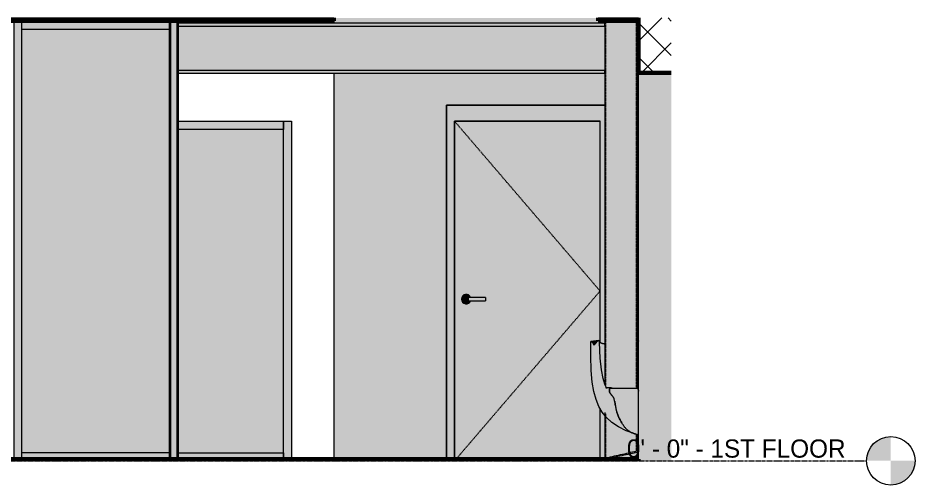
# Model space of a CAD drawing. Header units: inches. Extents: x -3510 to 2128, y -38 to 218.
# Drawn here: x 1906.1 to 2128.1, y -6 to 109.6 of the extents above; entities that cross this region are included whole.
import ezdxf

# ---------------------------------------------------------------- set-up
doc = ezdxf.new("R2010")
doc.units = ezdxf.units.IN
doc.header["$MEASUREMENT"] = 0
for name, pattern in [('Dash 1_16_', [0.125, 0.0625, -0.0625]), ('Grid Line 1_2_', [0.875, 0.5, -0.125, 0.125, -0.125]), ('Hidden 1_8_', [0.1875, 0.125, -0.0625])]:
    doc.linetypes.add(name, pattern=pattern)
for name, color, linetype, lineweight in [('0-2', 7, 'Continuous', 18), ('0-4', 10, 'Continuous', 5), ('A-CLNG-1', 251, 'Continuous', 5), ('A-CLNG-2', 250, 'Continuous', 60), ('A-CLNG-3', 7, 'Continuous', 18), ('A-CLNG-PATT-1', 50, 'Continuous', 9), ('A-DOOR', 31, 'Continuous', 18), ('A-DOOR-6', 31, 'Dash 1_16_', 9), ('A-DOOR-7', 31, 'Continuous', 9), ('A-DOOR-FRAM', 31, 'Continuous', 9), ('A-DOOR-FRAM-4', 31, 'Continuous', 18), ('A-FLOR-4', 250, 'Continuous', 60), ('A-FLOR-LEVL', 51, 'Continuous', 9), ('A-FLOR-LEVL-1', 51, 'Grid Line 1_2_', 9), ('A-FLOR-MCUT-1', 7, 'Continuous', 18), ('A-FLOR-PATT-2', 253, 'Continuous', 9), ('A-FLOR-PATT-3', 50, 'Continuous', 9), ('A-GLAZ-CURT', 52, 'Continuous', 9), ('A-GLAZ-CURT-1', 50, 'Continuous', 9), ('A-GLAZ-CWMG', 51, 'Continuous', 9), ('A-GLAZ-CWMG-1', 57, 'Continuous', 9), ('A-GLAZ-CWMG-2', 50, 'Continuous', 9), ('A-WALL-2', 7, 'Continuous', 18), ('A-WALL-PATT-3', 252, 'Continuous', 9), ('I-FURN', 30, 'Continuous', 9), ('I-WALL', 2, 'Continuous', 18), ('S-BEAM-3', 50, 'Continuous', 9), ('S-BEAM-5', 31, 'Continuous', 5), ('S-COLS-1', 31, 'Continuous', 5), ('S-COLS-2', 50, 'Continuous', 9), ('S-COLS-3', 50, 'Hidden 1_8_', 9), ('S-FNDN-1', 7, 'Continuous', 18), ('S-FNDN-2', 10, 'Continuous', 5), ('S-FNDN-3', 250, 'Continuous', 60)]:
    doc.layers.add(name, color=color, linetype=linetype, lineweight=lineweight)
doc.styles.add('Century Gothic', font='ufonts.com_century-gothic.ttf', dxfattribs={"height": 4.5})

# ---------------------------------------------------------------- blocks, each defined once
blk = doc.blocks.new('System Panel - Glazed-3216286-INTERIOR ELEVATION - LOBBY - WALL AT COMMUNITY ROOM')
at = {"layer": 'A-GLAZ-CURT-1'}
blk.add_hatch(color=256, dxfattribs=at).paths.add_polyline_path([(3397.82, 2), (3397.82, 82), (3371.87, 82), (3371.87, 2)], flags=0)
blk = doc.blocks.new('Rectangular Mullion - 2_ x 4_ rectangular-3216287-INTERIOR ELEVATION - LOBBY - WALL AT COMMUNITY ROOM')
at = {"layer": 'A-GLAZ-CWMG-1'}
blk.add_hatch(color=256, dxfattribs=at).paths.add_polyline_path([(3398.66, 0.37), (3399.82, 0.37), (3399.82, 84), (3397.82, 84), (3397.82, 0.37)], flags=0)
at = {"layer": 'A-GLAZ-CWMG-2'}
blk.add_line((3397.82, 0.37), (3397.82, 84), dxfattribs=at)
blk = doc.blocks.new('Rectangular Mullion - 2_ x 4_ rectangular-2351883-INTERIOR ELEVATION - LOBBY - WALL AT COMMUNITY ROOM')
at = {"layer": 'A-GLAZ-CWMG-1'}
blk.add_hatch(color=256, dxfattribs=at).paths.add_polyline_path([(3371.87, 82), (3397.82, 82), (3397.82, 84), (3371.87, 84)], flags=0)
at = {"layer": 'A-GLAZ-CWMG-2'}
for p, q in [((3397.82, 84), (3397.82, 82)), ((3397.82, 82), (3371.87, 82))]:
    blk.add_line(p, q, dxfattribs=at)
blk = doc.blocks.new('Rectangular Mullion - 2_ x 4_ rectangular-2351885-INTERIOR ELEVATION - LOBBY - WALL AT COMMUNITY ROOM')
at = {"layer": 'A-GLAZ-CWMG-1'}
blk.add_hatch(color=256, dxfattribs=at).paths.add_polyline_path([(3397.82, 0.37), (3397.82, 2), (3371.87, 2), (3371.87, 0.37)], flags=0)
at = {"layer": 'A-GLAZ-CWMG-2'}
for p, q in [((3371.87, 2), (3397.82, 2)), ((3397.82, 2), (3397.82, 0.37))]:
    blk.add_line(p, q, dxfattribs=at)
blk = doc.blocks.new('CTR - 1st Phase - Shell_rvt-5-INTERIOR ELEVATION - LOBBY - WALL AT COMMUNITY ROOM')
at = {"layer": 'A-CLNG-1'}
h = blk.add_hatch(color=256, dxfattribs=at)
h.paths.add_polyline_path([(3484.34, 109.5), (3485.7, 109.5), (3485.7, 109.56), (3475.7, 109.56), (3475.7, 109.5), (3480.05, 109.5)], flags=0)
h.paths.add_polyline_path([(3229.77, 109.5), (3410.3, 109.5), (3410.3, 109.56), (3192.06, 109.56), (3192.06, 109.5)], flags=0)
at = {"layer": 'A-CLNG-PATT-1'}
h = blk.add_hatch(dxfattribs=at)
h.set_pattern_fill('FP_33', color=256, style=0, pattern_type=2)
h.set_pattern_definition([(0, (555.849, 0), (15.36, 3.84), [0.634, -10.886, 0.634, -10.886, -61.44]), (0, (555.849, 0), (15.36, 3.84), [-23.04, 0.634, -22.406, 0.634, -10.886, -26.88]), (0, (555.849, 0), (15.36, 3.84), [-57.6, 0.634, -7.046, 0.634, -18.566]), (120, (561.609, 1.92), (-11.0055376, 11.38215), [0.634, -10.886, 0.634, -10.886, -61.44]), (120, (561.609, 1.92), (-11.0055376, 11.38215), [-23.04, 0.634, -22.406, 0.634, -10.886, -26.88]), (120, (561.609, 1.92), (-11.0055376, 11.38215), [-57.6, 0.634, -7.046, 0.634, -18.566]), (240, (563.529, 9.6), (-4.3544624, -15.22215), [0.634, -10.886, 0.634, -10.886, -61.44]), (240, (563.529, 9.6), (-4.3544624, -15.22215), [-23.04, 0.634, -22.406, 0.634, -10.886, -26.88]), (240, (563.529, 9.6), (-4.3544624, -15.22215), [-57.6, 0.634, -7.046, 0.634, -18.566])])
h.paths.add_polyline_path([(3399.48, 108.87), (3410.3, 108.87), (3410.3, 109.5), (3192.06, 109.5), (3192.06, 108.87), (3398.55, 108.87)], flags=0)
h.paths.add_polyline_path([(3484.98, 108.87), (3485.7, 108.87), (3485.7, 109.5), (3475.7, 109.5), (3475.7, 108.87), (3484.34, 108.87)], flags=0)
at = {"layer": 'A-FLOR-PATT-2'}
h = blk.add_hatch(dxfattribs=at)
h.set_pattern_fill('FP_31', color=256, style=0, pattern_type=2)
h.set_pattern_definition([(0, (555.849, 0), (7.68, 1.92), [0.634, -5.126, 0.634, -5.126, -30.72]), (0, (555.849, 0), (7.68, 1.92), [-11.52, 0.634, -10.886, 0.634, -5.126, -13.44]), (0, (555.849, 0), (7.68, 1.92), [-28.8, 0.634, -3.206, 0.634, -8.966]), (120, (558.729, 0.96), (-5.5027688, 5.6910751), [0.634, -5.126, 0.634, -5.126, -30.72]), (120, (558.729, 0.96), (-5.5027688, 5.6910751), [-11.52, 0.634, -10.886, 0.634, -5.126, -13.44]), (120, (558.729, 0.96), (-5.5027688, 5.6910751), [-28.8, 0.634, -3.206, 0.634, -8.966]), (240, (559.689, 4.8), (-2.1772312, -7.6110751), [0.634, -5.126, 0.634, -5.126, -30.72]), (240, (559.689, 4.8), (-2.1772312, -7.6110751), [-11.52, 0.634, -10.886, 0.634, -5.126, -13.44]), (240, (559.689, 4.8), (-2.1772312, -7.6110751), [-28.8, 0.634, -3.206, 0.634, -8.966])])
h.paths.add_polyline_path([(3474.91, -0.04), (3485.7, -0.04), (3485.7, 0), (3192.06, 0), (3192.06, -0.04), (3456.05, -0.04)], flags=0)
at = {"layer": 'A-FLOR-PATT-3'}
h = blk.add_hatch(dxfattribs=at)
h.set_pattern_fill('FP_32', color=256, style=0, pattern_type=2)
h.set_pattern_definition([(135, (555.849, 0), (-2.1213203, -2.1213203), [])])
h.paths.add_polyline_path([(3292.72, 0), (3485.7, 0), (3485.7, 0.37), (3192.06, 0.37), (3192.06, 0), (3267.49, 0)], flags=0)
at = {"layer": 'A-CLNG-2'}
for p, q in [((3192.06, 108.87), (3410.3, 108.87)), ((3410.3, 108.87), (3410.3, 109.56)), ((3475.7, 109.56), (3475.7, 108.87)), ((3475.7, 108.87), (3485.7, 108.87)), ((3485.7, 108.87), (3485.7, 109.56))]:
    blk.add_line(p, q, dxfattribs=at)
at = {"layer": 'A-CLNG-3'}
for p, q in [((3410.3, 109.5), (3192.06, 109.5)), ((3485.7, 109.5), (3475.7, 109.5))]:
    blk.add_line(p, q, dxfattribs=at)
at = {"layer": 'A-FLOR-4'}
for p, q in [((3485.7, 0.37), (3192.06, 0.37)), ((3485.7, -0.04), (3485.7, 0.37))]:
    blk.add_line(p, q, dxfattribs=at)
at = {"layer": 'A-FLOR-MCUT-1'}
blk.add_line((3485.7, 0), (3192.06, 0), dxfattribs=at)
at = {"layer": 'A-WALL-2'}
for p, q in [((3410.3, 108.87), (3410.3, 108.37)), ((3410.3, 95.87), (3410.3, 0.37)), ((3371.87, 84), (3399.82, 84)), ((3399.82, 84), (3399.82, 0.37))]:
    blk.add_line(p, q, dxfattribs=at)
at = {"layer": '0-2'}
for name in ['Rectangular Mullion - 2_ x 4_ rectangular-2351883-INTERIOR ELEVATION - LOBBY - WALL AT COMMUNITY ROOM', 'Rectangular Mullion - 2_ x 4_ rectangular-3216287-INTERIOR ELEVATION - LOBBY - WALL AT COMMUNITY ROOM', 'System Panel - Glazed-3216286-INTERIOR ELEVATION - LOBBY - WALL AT COMMUNITY ROOM', 'Rectangular Mullion - 2_ x 4_ rectangular-2351885-INTERIOR ELEVATION - LOBBY - WALL AT COMMUNITY ROOM']:
    blk.add_blockref(name, (0, 0), dxfattribs=at)
blk = doc.blocks.new('HSS-Hollow Structural Section-Column - HSS8X8X3_16-2280319-INTERIOR ELEVATION - LOBBY - WALL AT COMMUNITY ROOM')
at = {"layer": 'S-COLS-3'}
for p, q in [((3477.5, 108.87), (3477.5, 18.6)), ((3485.15, 17.95), (3485.15, 108.87)), ((3477.5, 11.65), (3477.5, 0.61)), ((3485.15, 2.36), (3485.15, 6.54)), ((3485.15, 0.37), (3485.15, 0.97))]:
    blk.add_line(p, q, dxfattribs=at)
blk = doc.blocks.new('CTR - 1st Phase - Structure_rvt-5-INTERIOR ELEVATION - LOBBY - WALL AT COMMUNITY ROOM')
at = {"layer": 'A-WALL-PATT-3'}
h = blk.add_hatch(dxfattribs=at)
h.set_pattern_fill('FP_34', color=256, style=0, pattern_type=2)
h.set_pattern_definition([(45, (555.849, 0), (-4.242641, 4.242641), []), (135, (555.849, 0), (-4.242641, -4.242641), [])])
h.paths.add_polyline_path([(3493.77, 96), (3493.77, 109.56), (3485.7, 109.56), (3485.7, 96)], flags=0)
at = {"layer": 'S-BEAM-5'}
for points in [[(3400.15, 107.56), (3477.32, 107.56), (3477.32, 108.37), (3371.87, 108.37), (3371.87, 107.56), (3399.48, 107.56)], [(3400.17, 106.69), (3477.32, 106.69), (3477.32, 107.56), (3371.87, 107.56), (3371.87, 106.69), (3400.14, 106.69)], [(3418.34, 97.56), (3477.32, 97.56), (3477.32, 106.69), (3371.87, 106.69), (3371.87, 97.56), (3399.48, 97.56)], [(3409.92, 96.68), (3477.32, 96.68), (3477.32, 97.56), (3371.87, 97.56), (3371.87, 96.68), (3400.17, 96.68)], [(3474.91, 95.87), (3477.32, 95.87), (3477.32, 96.68), (3371.87, 96.68), (3371.87, 95.87), (3456.05, 95.87)]]:
    blk.add_hatch(color=256, dxfattribs=at).paths.add_polyline_path(points, flags=0)
at = {"layer": 'S-COLS-1'}
h = blk.add_hatch(color=256, dxfattribs=at)
h.paths.add_polyline_path([(3477.35, 0.5), (3477.35, 0.52), (3477.34, 0.5)], flags=0)
h.paths.add_polyline_path([(3477.37, 0.48), (3477.37, 0.5), (3477.37, 0.48)], flags=0)
h.paths.add_polyline_path([(3477.32, 0.57), (3477.67, 0.65), (3477.65, 11.4), (3477.48, 11.65), (3477.37, 11.78), (3477.32, 11.78), (3477.32, 0.81)], flags=0)
h.paths.add_polyline_path([(3477.53, 18.07), (3477.41, 18.09), (3477.51, 18.08)], flags=0)
h.paths.add_polyline_path([(3477.67, 18.24), (3477.67, 108.87), (3477.32, 108.87), (3477.34, 18.93), (3477.44, 18.68), (3477.66, 18.25)], flags=0)
h = blk.add_hatch(color=256, dxfattribs=at)
h.paths.add_polyline_path([(3482.45, 0.37), (3484.98, 0.37), (3484.98, 0.94), (3481.85, 0.37), (3482.42, 0.37)], flags=0)
h.paths.add_polyline_path([(3477.72, 0.48), (3477.81, 0.5), (3477.78, 0.5)], flags=0)
h.paths.add_polyline_path([(3477.93, 0.48), (3477.96, 0.53), (3477.78, 0.51), (3477.86, 0.51), (3477.93, 0.5)], flags=0)
h.paths.add_polyline_path([(3477.67, 0.65), (3484.98, 2.31), (3484.98, 6.59), (3483.89, 6.95), (3483.07, 7.25), (3481.87, 7.77), (3480.95, 8.28), (3480.24, 8.71), (3479.68, 9.14), (3479.12, 9.63), (3478.79, 9.97), (3478.29, 10.55), (3477.67, 11.35), (3477.67, 0.81)], flags=0)
h.paths.add_polyline_path([(3484.98, 17.96), (3484.98, 108.87), (3477.67, 108.87), (3477.69, 18.2), (3477.8, 18.05), (3478.82, 18.05), (3479.2, 17.99), (3481.48, 17.98), (3484.57, 17.96)], flags=0)
h = blk.add_hatch(color=256, dxfattribs=at)
h.paths.add_polyline_path([(3485.32, 0.37), (3485.32, 0.37), (3485.32, 1), (3484.98, 0.94), (3484.98, 0.37), (3485.28, 0.37)], flags=0)
h.paths.add_polyline_path([(3484.98, 2.3), (3485.32, 2.39), (3485.32, 6.5), (3484.98, 6.58), (3484.98, 2.31)], flags=0)
h.paths.add_polyline_path([(3485.32, 17.95), (3485.32, 108.87), (3484.98, 108.87), (3484.98, 17.96), (3485.32, 17.95)], flags=0)
at = {"layer": 'S-FNDN-2'}
blk.add_hatch(color=256, dxfattribs=at).paths.add_polyline_path([(3485.7, -0.04), (3493.77, -0.04), (3493.77, 96), (3485.7, 96), (3485.7, 0)], flags=0)
at = {"layer": 'S-BEAM-3'}
for p, q in [((3371.87, 108.37), (3477.32, 108.37)), ((3371.87, 107.56), (3477.32, 107.56)), ((3477.32, 107.56), (3477.32, 108.37)), ((3371.87, 96.68), (3477.32, 96.68)), ((3371.87, 95.87), (3477.32, 95.87)), ((3477.32, 95.87), (3477.32, 96.68))]:
    blk.add_line(p, q, dxfattribs=at)
at = {"layer": 'S-COLS-2'}
for p, q in [((3477.32, 108.87), (3477.32, 108.37)), ((3485.32, 17.95), (3485.32, 108.87)), ((3477.32, 107.56), (3477.32, 96.68)), ((3477.32, 95.86), (3477.32, 18.88)), ((3477.32, 11.92), (3477.32, 0.57)), ((3485.32, 2.38), (3485.32, 6.5)), ((3477.32, 0.53), (3477.32, 0.5)), ((3485.32, 0.37), (3485.32, 1))]:
    blk.add_line(p, q, dxfattribs=at)
at = {"layer": 'S-FNDN-1'}
blk.add_line((3485.7, 0.37), (3485.7, 96), dxfattribs=at)
at = {"layer": 'S-FNDN-3'}
for p, q in [((3485.7, 109.56), (3485.7, 96)), ((3485.7, 96), (3493.77, 96))]:
    blk.add_line(p, q, dxfattribs=at)
at = {"layer": '0-2'}
blk.add_blockref('HSS-Hollow Structural Section-Column - HSS8X8X3_16-2280319-INTERIOR ELEVATION - LOBBY - WALL AT COMMUNITY ROOM', (0, 0), dxfattribs=at)
blk = doc.blocks.new('Seating-Lounge_Chair-Teknion-BBMC_Metropolitan-R2013 - Lounge Chair-1793153-INTERIOR ELEVATION - LOBBY - WALL AT COMMUNITY ROOM')
at = {"layer": 'I-FURN'}
h = blk.add_hatch(color=256, dxfattribs=at)
h.paths.add_polyline_path([(3484.67, 6.69), (3484.01, 6.95), (3483.48, 7.24), (3483.16, 7.46), (3483.07, 7.52), (3482.62, 7.92), (3482.5, 8.05), (3482.12, 8.52), (3481.76, 9.05), (3481.11, 10.17), (3480.71, 10.96), (3480.42, 11.68), (3480.27, 12.15), (3480.15, 12.6), (3480.06, 13.04), (3479.94, 13.76), (3479.79, 14.68), (3479.63, 15.33), (3479.54, 15.59), (3479.3, 15.95), (3478.93, 16.38), (3478.78, 16.54), (3478.57, 16.88), (3478.48, 17.38), (3478.57, 17.83), (3478.79, 18.05), (3477.8, 18.06), (3477.63, 18.31), (3477.35, 18.89), (3477.32, 18.98), (3477.32, 28.94), (3476.74, 29.07), (3476.34, 29.21), (3476.1, 29.35), (3476.04, 29.52), (3476.02, 29.74), (3475.98, 29.78), (3475.82, 29.77), (3475.71, 29.73), (3475.53, 29.6), (3475.25, 29.28), (3474.91, 28.87), (3474.64, 28.72), (3474.49, 28.88), (3474.31, 29.34), (3474.15, 29.44), (3473.9, 29.53), (3473.87, 25.95), (3473.92, 23.79), (3473.99, 22.22), (3474.06, 21.32), (3474.2, 19.85), (3474.35, 18.7), (3474.52, 17.75), (3474.79, 16.5), (3474.98, 15.86), (3475.38, 14.63), (3475.62, 14.05), (3475.98, 13.27), (3476.31, 12.67), (3476.68, 12.07), (3477.18, 11.39), (3477.32, 11.23), (3477.33, 11.78), (3477.37, 11.78), (3477.54, 11.57), (3477.86, 11.13), (3478.7, 10.07), (3478.89, 9.86), (3479.12, 9.63), (3479.5, 9.29), (3480.12, 8.8), (3480.54, 8.52), (3481.58, 7.92), (3482.25, 7.59), (3483.16, 7.21), (3484.34, 6.8)], flags=0)
h.paths.add_polyline_path([(3475.89, 18), (3475.76, 18.34), (3475.89, 18.01)], flags=0)
for points in [[(3474.65, 28.71), (3474.92, 28.88), (3475.53, 29.6), (3475.72, 29.73), (3475.79, 29.78), (3473.93, 29.52), (3474.21, 29.41), (3474.31, 29.34), (3474.4, 29.16), (3474.5, 28.85), (3474.64, 28.72)], [(3485.32, 29.57), (3485.7, 29.64), (3485.7, 29.67), (3485.32, 29.62), (3485.32, 29.59)], [(3485.7, 17.95), (3485.7, 29.64), (3485.32, 29.57), (3485.32, 17.95), (3485.59, 17.95)], [(3485.7, 6.41), (3485.68, 17.29), (3485.56, 17.6), (3485.6, 17.84), (3485.7, 17.91), (3485.7, 17.95), (3481.62, 17.98), (3478.82, 17.98), (3478.55, 17.81), (3478.5, 17.35), (3478.57, 16.88), (3478.84, 16.48), (3479.33, 15.91), (3479.54, 15.59), (3479.71, 15.03), (3479.82, 14.51), (3480.15, 12.6), (3480.33, 11.94), (3480.38, 11.8), (3480.71, 10.96), (3481.11, 10.17), (3481.62, 9.29), (3481.99, 8.7), (3482.24, 8.36), (3482.5, 8.05), (3482.78, 7.77), (3483.22, 7.41), (3483.38, 7.3), (3483.69, 7.12), (3484.33, 6.82), (3484.67, 6.69), (3485.35, 6.49), (3485.68, 6.42)], [(3485.7, 17.24), (3485.7, 17.91), (3485.58, 17.81), (3485.57, 17.57), (3485.68, 17.29)], [(3477.13, 0.53), (3477.96, 0.53), (3485.7, 2.23), (3485.7, 2.46), (3482.07, 1.65), (3477.27, 0.56)], [(3477.94, 0.37), (3481.85, 0.37), (3485.7, 1.07), (3485.7, 2.23), (3477.96, 0.53), (3477.93, 0.48), (3477.93, 0.37)], [(3477.92, 0.37), (3477.93, 0.37), (3477.92, 0.48), (3477.1, 0.48), (3477.1, 0.37), (3477.86, 0.37)], [(3477.32, 0.5), (3477.32, 0.53), (3477.27, 0.51), (3477.27, 0.51)]]:
    blk.add_hatch(color=256, dxfattribs=at).paths.add_polyline_path(points, flags=0)
h = blk.add_hatch(color=256, dxfattribs=at)
h.paths.add_polyline_path([(3482.5, 8.05), (3482.11, 8.53), (3482.24, 8.36)], flags=0)
h.paths.add_polyline_path([(3483.07, 7.52), (3482.78, 7.77), (3482.78, 7.76), (3483.06, 7.53)], flags=0)
h.paths.add_polyline_path([(3480.38, 11.8), (3480.22, 12.33), (3480.33, 11.94)], flags=0)
h.paths.add_polyline_path([(3479.07, 16.23), (3478.79, 16.54), (3478.83, 16.48), (3479.06, 16.24)], flags=0)
h.paths.add_polyline_path([(3478.57, 16.88), (3478.49, 17.39), (3478.49, 17.27), (3478.53, 17.08)], flags=0)
h.paths.add_polyline_path([(3478.55, 17.81), (3478.82, 17.98), (3479.16, 17.99), (3478.79, 18.04), (3478.57, 17.83)], flags=0)
h = blk.add_hatch(color=256, dxfattribs=at)
h.paths.add_polyline_path([(3477.93, 0.48), (3477.93, 0.5), (3477.92, 0.51), (3477.8, 0.5), (3477.81, 0.48), (3477.92, 0.48)], flags=0)
h.paths.add_polyline_path([(3477.32, 0.48), (3477.78, 0.5), (3477.76, 0.51), (3477.67, 0.52), (3477.25, 0.51), (3477.22, 0.52), (3477.12, 0.49), (3477.27, 0.48)], flags=0)
h.paths.add_polyline_path([(3477.37, 0.48), (3477.37, 0.5), (3477.43, 0.5)], flags=0)
for p, q in [((3475.89, 29.79), (3473.9, 29.53)), ((3485.7, 29.69), (3485.32, 29.64)), ((3479.03, 18), (3485.7, 17.95)), ((3477.1, 0.48), (3477.1, 0.37)), ((3477.93, 0.37), (3477.93, 0.48))]:
    blk.add_line(p, q, dxfattribs=at)
at = {"layer": 'I-FURN', "flags": 128}
for points in [[(3485, 6.58), (3482.65, 7.41), (3480.7, 8.38), (3479.09, 9.47), (3477.78, 10.67), (3476.72, 12), (3475.87, 13.47), (3475.18, 15.16), (3474.64, 17.15), (3474.24, 19.46), (3473.98, 22.31), (3473.87, 25.97), (3473.89, 29.52)], [(3477.94, 17.9), (3477.88, 17.95), (3477.78, 18.07), (3477.57, 18.42), (3477.34, 18.93), (3476.91, 20.37), (3476.52, 22.48), (3476.23, 25.38), (3476.04, 29.29), (3476.04, 29.68)], [(3478.88, 18.06), (3477.88, 18.06), (3477.63, 18.07), (3477.53, 18.08)]]:
    blk.add_lwpolyline(points, dxfattribs=at)
at = {"layer": 'I-FURN'}
for points, knots in [([(3473.9, 29.53), (3473.9, 29.53), (3473.91, 29.53), (3473.95, 29.51), (3473.99, 29.5), (3474.02, 29.49), (3474.04, 29.48), (3474.07, 29.47), (3474.1, 29.46), (3474.12, 29.45), (3474.15, 29.44), (3474.18, 29.43), (3474.2, 29.41), (3474.22, 29.4), (3474.24, 29.39), (3474.26, 29.38), (3474.29, 29.36), (3474.31, 29.34), (3474.33, 29.31), (3474.35, 29.28), (3474.36, 29.25), (3474.38, 29.22), (3474.39, 29.18), (3474.4, 29.14), (3474.41, 29.1), (3474.42, 29.07), (3474.42, 29.06), (3474.43, 29.05), (3474.43, 29.04), (3474.43, 29.02), (3474.44, 28.99), (3474.45, 28.96), (3474.46, 28.92), (3474.47, 28.9), (3474.48, 28.88), (3474.49, 28.86), (3474.49, 28.86), (3474.5, 28.85), (3474.5, 28.85), (3474.5, 28.84), (3474.51, 28.82), (3474.53, 28.8), (3474.54, 28.78), (3474.57, 28.75), (3474.6, 28.72), (3474.64, 28.71), (3474.67, 28.71), (3474.69, 28.72), (3474.72, 28.73), (3474.78, 28.77), (3474.84, 28.81), (3474.88, 28.85), (3474.91, 28.87), (3474.92, 28.88), (3474.94, 28.9), (3474.96, 28.92), (3474.99, 28.96), (3475.04, 29.02), (3475.09, 29.08), (3475.12, 29.12), (3475.14, 29.14), (3475.16, 29.16), (3475.17, 29.18), (3475.19, 29.2), (3475.22, 29.24), (3475.26, 29.29), (3475.3, 29.34), (3475.33, 29.38), (3475.35, 29.41), (3475.38, 29.44), (3475.41, 29.47), (3475.44, 29.51), (3475.48, 29.56), (3475.53, 29.6), (3475.57, 29.64), (3475.62, 29.67), (3475.66, 29.7), (3475.71, 29.73), (3475.75, 29.75), (3475.79, 29.77), (3475.83, 29.78), (3475.87, 29.79), (3475.9, 29.79), (3475.94, 29.79), (3476, 29.78), (3476.03, 29.75), (3476.03, 29.73)], [0.1052632, 0.1052632, 0.1052632, 0.1052632, 0.1578947, 0.1842105, 0.2105263, 0.2236842, 0.2368421, 0.25, 0.2631579, 0.2763158, 0.2894737, 0.3026316, 0.3157895, 0.3223684, 0.3289474, 0.3421053, 0.3552632, 0.3684211, 0.3815789, 0.3947368, 0.4078947, 0.4210526, 0.4342105, 0.4473684, 0.4605263, 0.4671053, 0.4703947, 0.4736842, 0.4769737, 0.4802632, 0.4868421, 0.5, 0.5065789, 0.5131579, 0.5197368, 0.5230263, 0.5246711, 0.5263158, 0.5279605, 0.5296053, 0.5328947, 0.5394737, 0.5460526, 0.5526316, 0.5657895, 0.5789474, 0.5822368, 0.5855263, 0.5921053, 0.6052632, 0.6184211, 0.625, 0.6282895, 0.6315789, 0.6348684, 0.6381579, 0.6447368, 0.6578947, 0.6710526, 0.6776316, 0.6809211, 0.6842105, 0.6875, 0.6907895, 0.6973684, 0.7105263, 0.7236842, 0.7302632, 0.7368421, 0.7434211, 0.75, 0.7631579, 0.7763158, 0.7894737, 0.8026316, 0.8157895, 0.8289474, 0.8421053, 0.8552632, 0.8684211, 0.8815789, 0.8947368, 0.9078947, 0.9210526, 0.9473684, 1, 1, 1, 1]), ([(3476.1, 29.35), (3476.14, 29.31), (3476.2, 29.27), (3476.32, 29.21), (3476.42, 29.17), (3476.53, 29.12), (3476.65, 29.09), (3476.79, 29.05), (3476.92, 29.02), (3477.07, 28.98), (3477.2, 28.96), (3477.28, 28.94), (3477.32, 28.94)], [0.1428571, 0.1428571, 0.1428571, 0.1428571, 0.2142857, 0.25, 0.2857143, 0.3214286, 0.3571429, 0.3928571, 0.4285714, 0.4642857, 0.5, 0.5231917, 0.5231917, 0.5231917, 0.5231917]), ([(3485.7, 29.64), (3485.68, 29.64), (3485.56, 29.62), (3485.43, 29.59), (3485.32, 29.57)], [-0.5517313, -0.5517313, -0.5517313, -0.5517313, -0.5, -0.1180038, -0.1180038, -0.1180038, -0.1180038]), ([(3479.96, 13.64), (3479.95, 13.68), (3479.94, 13.77), (3479.92, 13.93), (3479.89, 14.15), (3479.86, 14.36), (3479.83, 14.5), (3479.81, 14.59), (3479.8, 14.65), (3479.79, 14.71), (3479.77, 14.79), (3479.74, 14.94), (3479.69, 15.14), (3479.62, 15.38), (3479.55, 15.56), (3479.49, 15.69), (3479.42, 15.8), (3479.34, 15.9), (3479.25, 16), (3479.19, 16.08), (3479.14, 16.14), (3479.1, 16.18), (3479.08, 16.21), (3479.07, 16.23), (3479.06, 16.24), (3479.05, 16.25), (3479.03, 16.28), (3479, 16.31), (3478.97, 16.35), (3478.92, 16.4), (3478.86, 16.46), (3478.76, 16.56), (3478.68, 16.67), (3478.61, 16.77), (3478.59, 16.83), (3478.57, 16.87), (3478.56, 16.91), (3478.55, 16.94), (3478.53, 17.01), (3478.52, 17.11), (3478.5, 17.24), (3478.49, 17.42), (3478.49, 17.59), (3478.52, 17.72), (3478.54, 17.78), (3478.56, 17.83), (3478.6, 17.88), (3478.66, 17.92), (3478.74, 17.96), (3478.82, 17.98), (3478.91, 17.99), (3479, 18), (3479.07, 18), (3479.13, 17.99), (3479.16, 17.99), (3479.17, 17.99)], [0.4146341, 0.4146341, 0.4146341, 0.4146341, 0.4176829, 0.4207317, 0.4268293, 0.4329268, 0.4359756, 0.4375, 0.4390244, 0.4405488, 0.4420732, 0.445122, 0.4512195, 0.4573171, 0.4634146, 0.4664634, 0.4695122, 0.4756098, 0.4786585, 0.4817073, 0.4847561, 0.4862805, 0.4870427, 0.4878049, 0.488186, 0.4885671, 0.4893293, 0.4908537, 0.492378, 0.4939024, 0.4969512, 0.5, 0.5060976, 0.5091463, 0.5106707, 0.5121951, 0.5129573, 0.5137195, 0.5152439, 0.5182927, 0.5213415, 0.5243902, 0.5304878, 0.5335366, 0.535061, 0.5365854, 0.5396341, 0.5426829, 0.5457317, 0.5487805, 0.5518293, 0.554878, 0.5579268, 0.5594512, 0.5609756, 0.5609756, 0.5609756, 0.5609756]), ([(3479.17, 17.99), (3479.16, 17.99), (3479.15, 17.99), (3479.12, 17.99), (3479.07, 18), (3479, 18), (3478.91, 17.99), (3478.82, 17.98), (3478.74, 17.96), (3478.66, 17.92), (3478.6, 17.88), (3478.56, 17.83), (3478.54, 17.78), (3478.52, 17.72), (3478.49, 17.59), (3478.49, 17.42), (3478.5, 17.24), (3478.52, 17.11), (3478.53, 17.01), (3478.55, 16.94), (3478.56, 16.91), (3478.57, 16.87), (3478.59, 16.83), (3478.61, 16.77), (3478.68, 16.67), (3478.76, 16.56), (3478.86, 16.46), (3478.93, 16.39), (3478.99, 16.32), (3479.03, 16.28), (3479.05, 16.25), (3479.06, 16.24), (3479.07, 16.23), (3479.07, 16.22)], [0.43902439, 0.43902439, 0.43902439, 0.43902439, 0.43978659, 0.44054878, 0.44207317, 0.44512195, 0.44817073, 0.45121951, 0.45426829, 0.45731707, 0.46036585, 0.46341463, 0.46493902, 0.46646341, 0.4695122, 0.47560976, 0.47865854, 0.48170732, 0.4847561, 0.48628049, 0.48704268, 0.48780488, 0.48932927, 0.49085366, 0.49390244, 0.5, 0.50304878, 0.50609756, 0.50914634, 0.51067073, 0.51143293, 0.51219512, 0.51240796, 0.51240796, 0.51240796, 0.51240796]), ([(3485.7, 17.92), (3485.68, 17.91), (3485.65, 17.9), (3485.61, 17.87), (3485.58, 17.83), (3485.56, 17.78), (3485.55, 17.72), (3485.55, 17.67), (3485.55, 17.64), (3485.56, 17.62), (3485.56, 17.6), (3485.56, 17.59), (3485.56, 17.57), (3485.57, 17.54), (3485.59, 17.49), (3485.61, 17.45), (3485.62, 17.42), (3485.63, 17.4), (3485.63, 17.39), (3485.64, 17.37), (3485.65, 17.36), (3485.66, 17.34), (3485.67, 17.31), (3485.68, 17.28), (3485.69, 17.26), (3485.7, 17.25)], [0.125, 0.125, 0.125, 0.125, 0.15, 0.175, 0.2, 0.225, 0.25, 0.275, 0.2875, 0.29375, 0.3, 0.30625, 0.3125, 0.325, 0.35, 0.375, 0.3875, 0.39375, 0.4, 0.40625, 0.4125, 0.425, 0.4375, 0.45, 0.470004, 0.470004, 0.470004, 0.470004]), ([(3479.8, 14.65), (3479.81, 14.63), (3479.81, 14.59), (3479.83, 14.5), (3479.86, 14.36), (3479.89, 14.15), (3479.92, 13.93), (3479.94, 13.77), (3479.96, 13.66), (3479.97, 13.58), (3479.98, 13.5), (3480, 13.36), (3480.04, 13.17), (3480.08, 12.93), (3480.12, 12.7), (3480.18, 12.47), (3480.26, 12.17), (3480.37, 11.8), (3480.5, 11.44), (3480.62, 11.17), (3480.71, 10.96), (3480.8, 10.76), (3480.94, 10.49), (3481.11, 10.17), (3481.32, 9.79), (3481.46, 9.54), (3481.54, 9.42)], [0.5609756, 0.5609756, 0.5609756, 0.5609756, 0.5625, 0.5640244, 0.5670732, 0.5731707, 0.5792683, 0.5823171, 0.5853659, 0.5868902, 0.5884146, 0.5914634, 0.597561, 0.6036585, 0.6097561, 0.6158537, 0.6219512, 0.6341463, 0.6463415, 0.652439, 0.6585366, 0.6646341, 0.6707317, 0.6829268, 0.695122, 0.7073171, 0.7073171, 0.7073171, 0.7073171]), ([(3480.53, 11.38), (3480.48, 11.52), (3480.41, 11.7), (3480.35, 11.9), (3480.33, 11.94)], [0.35365854, 0.35365854, 0.35365854, 0.35365854, 0.36585366, 0.36971865, 0.36971865, 0.36971865, 0.36971865]), ([(3481.99, 8.7), (3481.95, 8.75), (3481.87, 8.87), (3481.72, 9.11), (3481.54, 9.42), (3481.32, 9.79), (3481.11, 10.17), (3480.97, 10.43), (3480.9, 10.56)], [0.26829268, 0.26829268, 0.26829268, 0.26829268, 0.27439024, 0.2804878, 0.29268293, 0.30487805, 0.31707317, 0.32926829, 0.32926829, 0.32926829, 0.32926829]), ([(3481.98, 8.71), (3481.98, 8.7), (3482.03, 8.64), (3482.11, 8.52), (3482.28, 8.3), (3482.49, 8.04), (3482.77, 7.76), (3483.07, 7.51), (3483.37, 7.3), (3483.69, 7.11), (3484.01, 6.95), (3484.44, 6.76), (3484.89, 6.61), (3485.34, 6.49), (3485.57, 6.44), (3485.68, 6.42)], [0.731271, 0.731271, 0.731271, 0.731271, 0.7317073, 0.7378049, 0.7439024, 0.7560976, 0.7682927, 0.7804878, 0.7926829, 0.804878, 0.8170732, 0.8292683, 0.8536585, 0.8658537, 0.8780488, 0.8780488, 0.8780488, 0.8780488]), ([(3485.7, 2.46), (3485.54, 2.43), (3484.71, 2.24), (3483.21, 1.9), (3481.18, 1.45), (3479.15, 0.99), (3477.8, 0.68), (3477.13, 0.53)], [-0.8455061, -0.8455061, -0.8455061, -0.8455061, -0.8, -0.6, -0.4, -0.2, 0, 0, 0, 0]), ([(3477.96, 0.53), (3478.65, 0.68), (3480.04, 0.99), (3482.13, 1.45), (3484.01, 1.86), (3485.2, 2.12), (3485.7, 2.23)], [-1, -1, -1, -1, -0.8, -0.6, -0.4, -0.2573532, -0.2573532, -0.2573532, -0.2573532]), ([(3477.11, 0.51), (3477.1, 0.51), (3477.1, 0.5), (3477.1, 0.49), (3477.1, 0.48)], [-0.5, -0.5, -0.5, -0.5, -0.3333333, 0, 0, 0, 0]), ([(3477.93, 0.48), (3477.93, 0.49), (3477.93, 0.5), (3477.94, 0.51), (3477.95, 0.52), (3477.95, 0.53), (3477.96, 0.53)], [-1, -1, -1, -1, -0.666667, -0.5, -0.333333, 0, 0, 0, 0]), ([(3485.7, 1.07), (3485.27, 0.99), (3484.17, 0.79), (3482.89, 0.56), (3482.04, 0.41), (3481.85, 0.37)], [-0.6623925, -0.6623925, -0.6623925, -0.6623925, -0.5, -0.25, -0.1779587, -0.1779587, -0.1779587, -0.1779587])]:
    blk.add_open_spline(points, degree=3, knots=knots, dxfattribs=at)
for points in [[(3476.03, 29.73), (3476.03, 29.7), (3476.03, 29.66), (3476.03, 29.63)], [(3480.12, 12.7), (3480.12, 12.73), (3480.11, 12.77), (3480.1, 12.8)], [(3480.9, 10.56), (3480.87, 10.63), (3480.8, 10.76), (3480.71, 10.96), (3480.62, 11.17), (3480.56, 11.31), (3480.53, 11.38)], [(3483.38, 7.3), (3483.27, 7.37), (3483.17, 7.44), (3483.07, 7.52)], [(3484.01, 6.95), (3483.9, 7), (3483.69, 7.11), (3483.48, 7.24), (3483.38, 7.3)], [(3485.68, 6.42), (3485.57, 6.44), (3485.34, 6.49), (3485.01, 6.58), (3484.67, 6.69), (3484.34, 6.81), (3484.12, 6.9), (3484.01, 6.95)], [(3477.13, 0.53), (3477.12, 0.53), (3477.12, 0.53), (3477.11, 0.52)], [(3477.12, 0.48), (3477.12, 0.48), (3477.12, 0.49), (3477.12, 0.49)], [(3477.14, 0.52), (3477.14, 0.53), (3477.15, 0.53), (3477.15, 0.53)], [(3485.32, 0.99), (3485.45, 1.02), (3485.57, 1.04), (3485.7, 1.06)]]:
    blk.add_open_spline(points, degree=3, dxfattribs=at)
blk = doc.blocks.new('Rectangular Mullion - 2_ x 4_ - INTERIOR-2179408-INTERIOR ELEVATION - LOBBY - WALL AT COMMUNITY ROOM')
at = {"layer": 'A-GLAZ-CWMG'}
blk.add_hatch(color=256, dxfattribs=at).paths.add_polyline_path([(3371.87, 0.37), (3371.87, 108.75), (3371.51, 108.75), (3371.51, 0.37)], flags=0)
for p, q in [((3369.87, 108.75), (3371.87, 108.75)), ((3369.87, 108.75), (3369.87, 0.37)), ((3371.87, 0.37), (3371.87, 108.75))]:
    blk.add_line(p, q, dxfattribs=at)
blk = doc.blocks.new('System Panel - SINGLE PANE - SAFETY GLAZING-2179331-INTERIOR ELEVATION - LOBBY - WALL AT COMMUNITY ROOM')
at = {"layer": 'A-GLAZ-CURT'}
blk.add_hatch(color=256, dxfattribs=at).paths.add_polyline_path([(3294.72, 2), (3331.12, 2), (3331.12, 106.75), (3294.72, 106.75), (3294.72, 54.76)], flags=0)
blk = doc.blocks.new('Rectangular Mullion - 2_ x 4_ - INTERIOR-V107-INTERIOR ELEVATION - LOBBY - WALL AT COMMUNITY ROOM')
at = {"layer": 'A-GLAZ-CWMG'}
blk.add_hatch(color=256, dxfattribs=at).paths.add_polyline_path([(3229.77, 106.75), (3254.32, 106.77), (3254.32, 108.75), (3217.92, 108.75), (3217.92, 106.75)], flags=0)
for p, q in [((3217.92, 106.75), (3217.92, 108.75)), ((3254.32, 108.75), (3217.92, 108.75)), ((3217.92, 106.75), (3254.32, 106.75)), ((3254.32, 108.75), (3254.32, 106.75))]:
    blk.add_line(p, q, dxfattribs=at)
blk = doc.blocks.new('Rectangular Mullion - 2_ x 4_ - INTERIOR-2179404-INTERIOR ELEVATION - LOBBY - WALL AT COMMUNITY ROOM')
at = {"layer": 'A-GLAZ-CWMG'}
blk.add_hatch(color=256, dxfattribs=at).paths.add_polyline_path([(3369.51, 0.37), (3369.51, 2), (3333.12, 2), (3333.12, 0.37), (3368.43, 0.37)], flags=0)
for p, q in [((3333.12, 0.37), (3333.12, 2)), ((3369.51, 2), (3333.12, 2)), ((3369.51, 2), (3369.51, 0.37))]:
    blk.add_line(p, q, dxfattribs=at)
blk = doc.blocks.new('Rectangular Mullion - 2_ x 4_ - INTERIOR-V108-INTERIOR ELEVATION - LOBBY - WALL AT COMMUNITY ROOM')
at = {"layer": 'A-GLAZ-CWMG'}
blk.add_hatch(color=256, dxfattribs=at).paths.add_polyline_path([(3333.12, 0.37), (3333.12, 108.75), (3331.12, 108.75), (3331.12, 0.37)], flags=0)
for p, q in [((3331.12, 108.75), (3333.12, 108.75)), ((3331.12, 108.75), (3331.12, 0.37)), ((3333.12, 0.37), (3333.12, 108.75))]:
    blk.add_line(p, q, dxfattribs=at)
blk = doc.blocks.new('HOLLOW METAL - HM - METAL LEAF - 1HR - 3-0 x 7-0-2191982-INTERIOR ELEVATION - LOBBY - WALL AT COMMUNITY ROOM')
at = {"layer": 'A-DOOR'}
h = blk.add_hatch(color=256, dxfattribs=at)
h.paths.add_polyline_path([(3456.05, 0.37), (3476.17, 0.37), (3476.17, 12.89), (3475.62, 14.05), (3475.38, 14.63), (3475.16, 15.27), (3474.71, 16.82), (3474.58, 17.46), (3474.38, 18.49), (3474.22, 19.65), (3474.1, 20.82), (3473.98, 22.5), (3473.9, 24.21), (3473.87, 26.68), (3473.89, 29.07), (3473.91, 29.53), (3475.98, 29.78), (3476.03, 29.73), (3476.06, 29.47), (3476.1, 29.35), (3476.17, 29.31), (3476.17, 84), (3440.17, 84), (3440.17, 0.37)], flags=0)
h.paths.add_polyline_path([(3443.03, 38.82), (3442.72, 38.86), (3442.44, 38.98), (3442.19, 39.16), (3442.01, 39.41), (3441.89, 39.69), (3441.85, 40), (3441.91, 40.36), (3442.01, 40.59), (3442.19, 40.84), (3442.44, 41.02), (3442.72, 41.14), (3443.03, 41.18), (3443.33, 41.14), (3443.68, 40.98), (3443.86, 40.84), (3444.05, 40.59), (3444.13, 40.39), (3447.85, 40.38), (3447.85, 39.61), (3444.13, 39.61), (3444, 39.35), (3443.86, 39.16), (3443.62, 38.98), (3443.33, 38.86)], flags=0)
h = blk.add_hatch(color=256, dxfattribs=at)
h.paths.add_polyline_path([(3442.85, 39.72), (3442.76, 39.87), (3442.75, 39.9), (3442.73, 40), (3442.76, 40.14), (3442.83, 40.25), (3442.84, 40.25), (3442.79, 39.99), (3442.84, 39.75)], flags=0)
h.paths.add_polyline_path([(3443.03, 38.82), (3443.33, 38.86), (3443.62, 38.98), (3443.86, 39.16), (3444.05, 39.41), (3444.13, 39.61), (3443.01, 39.62), (3442.87, 39.71), (3442.85, 39.75), (3442.79, 40.01), (3442.87, 40.29), (3442.97, 40.36), (3443.09, 40.39), (3443.22, 40.38), (3443.31, 40.38), (3444.13, 40.39), (3444.05, 40.59), (3443.86, 40.84), (3443.62, 41.02), (3443.33, 41.14), (3443.03, 41.18), (3442.72, 41.14), (3442.44, 41.02), (3442.19, 40.84), (3442.01, 40.59), (3441.89, 40.31), (3441.85, 40), (3441.91, 39.64), (3442.05, 39.35), (3442.19, 39.16), (3442.44, 38.98), (3442.72, 38.86)], flags=0)
for points in [[(3443.13, 39.61), (3443.38, 39.62), (3443.72, 39.62), (3443.72, 40), (3442.73, 40), (3442.78, 39.83), (3442.83, 39.75), (3442.87, 39.71), (3442.98, 39.64), (3443.09, 39.61), (3443.13, 39.61)], [(3446.63, 40), (3447.85, 40), (3447.85, 40.39), (3443.72, 40.38), (3443.72, 40), (3444.27, 40)], [(3444.21, 39.61), (3447.85, 39.62), (3447.85, 40), (3443.72, 40), (3443.72, 39.61), (3444.2, 39.61)]]:
    blk.add_hatch(color=256, dxfattribs=at).paths.add_polyline_path(points, flags=0)
h = blk.add_hatch(color=256, dxfattribs=at)
h.paths.add_polyline_path([(3442.85, 40.28), (3442.76, 40.13), (3442.75, 40.1), (3442.75, 40), (3442.78, 40), (3442.84, 40.25)], flags=0)
h.paths.add_polyline_path([(3443.02, 40), (3443.72, 40), (3443.72, 40.39), (3443.68, 40.38), (3443.11, 40.38), (3443.09, 40.39), (3442.96, 40.35), (3442.87, 40.29), (3442.85, 40.25), (3442.78, 40), (3443.01, 40)], flags=0)
at = {"layer": 'A-DOOR-FRAM-4'}
h = blk.add_hatch(color=256, dxfattribs=at)
h.paths.add_polyline_path([(3440.17, 0.37), (3440.17, 84), (3476.17, 84), (3476.18, 29.3), (3476.42, 29.17), (3477.05, 28.99), (3477.32, 28.96), (3477.32, 88), (3438.17, 88), (3438.18, 0.37)], flags=0)
h.paths.add_polyline_path([(3477.09, 0.37), (3477.1, 0.37), (3477.1, 0.48), (3477.1, 0.49), (3477.13, 0.51), (3477.15, 0.54), (3477.32, 0.57), (3477.32, 11.21), (3476.89, 11.77), (3476.4, 12.51), (3476.17, 12.85), (3476.17, 0.37), (3476.47, 0.37)], flags=0)
at = {"layer": 'A-DOOR-6'}
for p, q in [((3440.17, 84), (3476.17, 42)), ((3476.17, 42), (3440.5, 0.37))]:
    blk.add_line(p, q, dxfattribs=at)
at = {"layer": 'A-DOOR-7'}
for p, q in [((3440.17, 84), (3440.17, 0.37)), ((3476.17, 84), (3440.17, 84)), ((3476.17, 29.31), (3476.17, 84)), ((3447.85, 40.39), (3443.72, 40.39)), ((3447.85, 40.39), (3447.85, 40)), ((3447.85, 40), (3447.85, 39.61)), ((3443.72, 39.61), (3447.85, 39.61)), ((3476.17, 0.37), (3476.17, 12.89))]:
    blk.add_line(p, q, dxfattribs=at)
at = {"layer": 'A-DOOR-7', "flags": 128}
for points in [[(3443.72, 40.39), (3443.69, 40.39), (3443.67, 40.39), (3443.65, 40.39), (3443.62, 40.39), (3443.6, 40.39), (3443.58, 40.39), (3443.55, 40.39), (3443.53, 40.39), (3443.51, 40.39), (3443.49, 40.39), (3443.47, 40.39), (3443.44, 40.39), (3443.42, 40.39), (3443.4, 40.39), (3443.38, 40.39), (3443.36, 40.39), (3443.35, 40.39), (3443.33, 40.39), (3443.31, 40.39), (3443.29, 40.39), (3443.28, 40.39), (3443.26, 40.39), (3443.25, 40.39), (3443.23, 40.39), (3443.22, 40.39), (3443.21, 40.39), (3443.2, 40.39), (3443.19, 40.39), (3443.18, 40.39), (3443.17, 40.39), (3443.16, 40.39), (3443.15, 40.39), (3443.15, 40.39), (3443.14, 40.39), (3443.14, 40.39), (3443.13, 40.39), (3443.13, 40.39), (3443.13, 40.39), (3443.13, 40.39)], [(3443.13, 39.61), (3443.13, 39.61), (3443.13, 39.61), (3443.13, 39.61), (3443.13, 39.61), (3443.14, 39.61), (3443.14, 39.61), (3443.15, 39.61), (3443.16, 39.61), (3443.16, 39.61), (3443.17, 39.61), (3443.18, 39.61), (3443.19, 39.61), (3443.2, 39.61), (3443.22, 39.61), (3443.23, 39.61), (3443.24, 39.61), (3443.26, 39.61), (3443.27, 39.61), (3443.29, 39.61), (3443.31, 39.61), (3443.32, 39.61), (3443.34, 39.61), (3443.36, 39.61), (3443.38, 39.61), (3443.4, 39.61), (3443.42, 39.61), (3443.44, 39.61), (3443.46, 39.61), (3443.48, 39.61), (3443.5, 39.61), (3443.53, 39.61), (3443.55, 39.61), (3443.57, 39.61), (3443.59, 39.61), (3443.62, 39.61), (3443.64, 39.61), (3443.66, 39.61), (3443.69, 39.61), (3443.71, 39.61), (3443.72, 39.61)]]:
    blk.add_lwpolyline(points, dxfattribs=at)
at = {"layer": 'A-DOOR-7'}
for start, end in [(19.6343, 180), (180, 340.4367)]:
    blk.add_arc((3443.03, 40), 1.18, start, end, dxfattribs=at)
at = {"layer": 'A-DOOR-FRAM'}
for p, q in [((3438.17, 88), (3438.17, 0.37)), ((3477.32, 88), (3438.17, 88)), ((3440.17, 0.37), (3440.17, 84)), ((3440.17, 84), (3476.17, 84)), ((3476.17, 29.31), (3476.17, 84)), ((3476.17, 0.37), (3476.17, 12.89))]:
    blk.add_line(p, q, dxfattribs=at)
blk = doc.blocks.new('Level - Level Head - Circle-50818-INTERIOR ELEVATION - LOBBY - WALL AT COMMUNITY ROOM')
at = {"layer": 'A-FLOR-LEVL'}
h = blk.add_hatch(color=256, dxfattribs=at)
edge = h.paths.add_edge_path(flags=0)
edge.add_line((3548.11, 0), (3542.11, 0))
edge.add_arc((3548.11, 0), 6, 90, 180, ccw=False)
edge.add_line((3548.11, 6), (3548.11, 0))
h = blk.add_hatch(color=256, dxfattribs=at)
edge = h.paths.add_edge_path(flags=0)
edge.add_line((3548.11, -6), (3548.11, 0))
edge.add_line((3548.11, 0), (3554.11, 0))
edge.add_arc((3548.11, 0), 6, 270, 360, ccw=False)
blk.add_circle((3548.11, 0), 6, dxfattribs=at)

msp = doc.modelspace()

# ---------------------------------------------------------------- hatches: boundary and pattern name
at = {"layer": 'I-WALL'}
h = msp.add_hatch(color=256, dxfattribs=at)
h.paths.add_polyline_path([(2012.18, 0.37), (2012.18, 88), (2051.33, 88), (2051.33, 95.87), (1984.3, 95.87), (1984.3, 0.37), (1992.34, 0.37)], flags=0)
h.paths.add_polyline_path([(2012.18, 108.37), (2051.33, 108.37), (2051.33, 108.87), (2049.7, 108.87), (2049.7, 109.56), (1984.3, 109.56), (1984.3, 108.37), (1999.62, 108.37)], flags=0)

# ---------------------------------------------------------------- linework, layer by layer
at = {"layer": 'A-FLOR-LEVL-1'}
msp.add_line((1717.7, 0), (2116.11, 0), dxfattribs=at)
at = {"layer": 'I-WALL'}
for p, q in [((2012.18, 0.37), (2012.18, 88)), ((2012.18, 88), (2051.33, 88))]:
    msp.add_line(p, q, dxfattribs=at)

# ---------------------------------------------------------------- block references
at = {"layer": '0-4'}
for name in ['CTR - 1st Phase - Shell_rvt-5-INTERIOR ELEVATION - LOBBY - WALL AT COMMUNITY ROOM', 'CTR - 1st Phase - Structure_rvt-5-INTERIOR ELEVATION - LOBBY - WALL AT COMMUNITY ROOM']:
    msp.add_blockref(name, (-1426, 0), dxfattribs=at)
at = {"layer": 'A-DOOR'}
msp.add_blockref('HOLLOW METAL - HM - METAL LEAF - 1HR - 3-0 x 7-0-2191982-INTERIOR ELEVATION - LOBBY - WALL AT COMMUNITY ROOM', (-1426, 0), dxfattribs=at)
at = {"layer": 'A-FLOR-LEVL'}
msp.add_blockref('Level - Level Head - Circle-50818-INTERIOR ELEVATION - LOBBY - WALL AT COMMUNITY ROOM', (-1426, 0), dxfattribs=at)
at = {"layer": 'A-GLAZ-CURT'}
msp.add_blockref('System Panel - SINGLE PANE - SAFETY GLAZING-2179331-INTERIOR ELEVATION - LOBBY - WALL AT COMMUNITY ROOM', (-1387.6, 0), dxfattribs=at)
at = {"layer": 'A-GLAZ-CWMG'}
for name, p in [('Rectangular Mullion - 2_ x 4_ - INTERIOR-V108-INTERIOR ELEVATION - LOBBY - WALL AT COMMUNITY ROOM', (-1426, 0)), ('Rectangular Mullion - 2_ x 4_ - INTERIOR-V107-INTERIOR ELEVATION - LOBBY - WALL AT COMMUNITY ROOM', (-1310.8, 0)), ('Rectangular Mullion - 2_ x 4_ - INTERIOR-V108-INTERIOR ELEVATION - LOBBY - WALL AT COMMUNITY ROOM', (-1387.6, 0)), ('Rectangular Mullion - 2_ x 4_ - INTERIOR-2179408-INTERIOR ELEVATION - LOBBY - WALL AT COMMUNITY ROOM', (-1426, 0)), ('Rectangular Mullion - 2_ x 4_ - INTERIOR-2179404-INTERIOR ELEVATION - LOBBY - WALL AT COMMUNITY ROOM', (-1426, 0))]:
    msp.add_blockref(name, p, dxfattribs=at)
at = {"layer": 'I-FURN'}
msp.add_blockref('Seating-Lounge_Chair-Teknion-BBMC_Metropolitan-R2013 - Lounge Chair-1793153-INTERIOR ELEVATION - LOBBY - WALL AT COMMUNITY ROOM', (-1426, 0), dxfattribs=at)

# ---------------------------------------------------------------- texts
at = {"layer": 'A-FLOR-LEVL', "insert": (2056.81, 5.28), "char_height": 4.5, "width": 64.9935, "attachment_point": 1, "style": 'Century Gothic'}
msp.add_mtext('0\' - 0" - 1ST FLOOR', dxfattribs=at)

doc.saveas('drawing.dxf')
